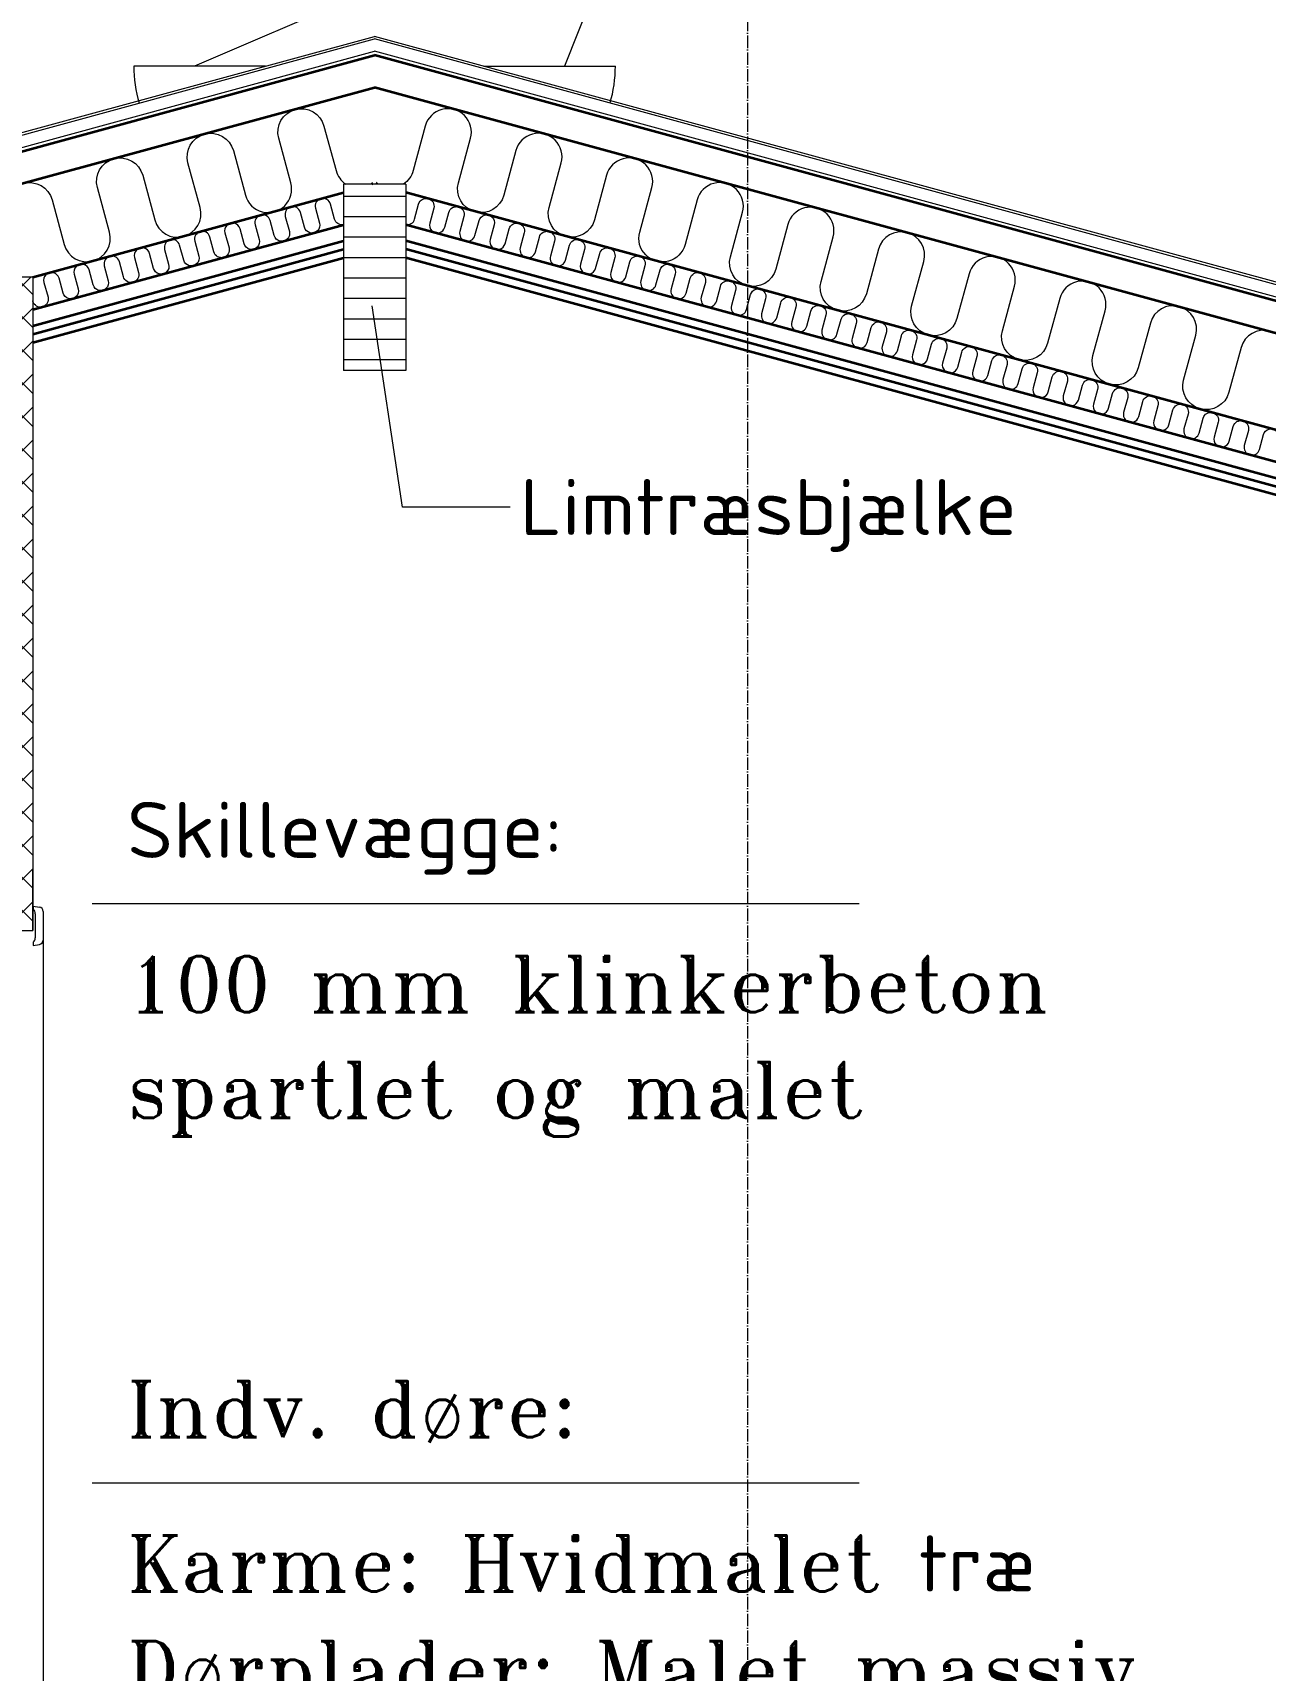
# Model space of a CAD drawing. Header units: millimetres. Extents: x -17350 to 3652, y -2474 to 12378.
# Drawn here: x -6779 to -4797, y 7711 to 10344 of the extents above; entities that cross this region are included whole.
import ezdxf

# ---------------------------------------------------------------- set-up
doc = ezdxf.new("R2010")
doc.units = ezdxf.units.MM
doc.linetypes.add('CENTERLINE', pattern=[27, 20, -3, 1, -3])
for name, color, linetype, lineweight in [('BETON', 3, 'Continuous', 18), ('DOOR', 4, 'Continuous', 9), ('GIPS', 4, 'Continuous', 35), ('HATCH', 8, 'Continuous', 9), ('KONTUR', 221, 'Continuous', 18), ('MODUL', 8, 'CENTERLINE', 9), ('SNIT', 2, 'Continuous', 35), ('TAG', 1, 'Continuous', 35), ('TEKST', 4, 'Continuous', 9)]:
    doc.layers.add(name, color=color, linetype=linetype, lineweight=lineweight)
doc.styles.add('ROMANT', font='romant.shx')

msp = doc.modelspace()

# ---------------------------------------------------------------- hatches: boundary and pattern name
at = {"layer": 'HATCH'}
h = msp.add_hatch(dxfattribs=at)
h.set_pattern_fill('ANSI37', color=256, scale=300, style=0)
h.set_pattern_definition([(45, (-17348.408, -1516.35), (-26.5165, 26.5165), []), (135, (-17348.408, -1516.35), (-26.5165, -26.5165), [])])
h.paths.add_polyline_path([(-6829.4, 9951.1), (-6879.4, 9951.1), (-6879.4, 8900.6), (-6829.4, 8900.6)])
h.paths.add_polyline_path([(-6779.4, 9951.1), (-6829.4, 9951.1), (-6829.4, 8900.6), (-6779.4, 8900.6), (-6779.4, 8996.8)])

# ---------------------------------------------------------------- linework, layer by layer
at = {"layer": 'BETON'}
for p, q in [((-6779.4, 9951.1), (-6879.4, 9951.1)), ((-6779.4, 9951.1), (-6779.4, 8900.6)), ((-6779.4, 8900.6), (-6779.4, 8996.8)), ((-6879.4, 8900.6), (-6779.4, 8900.6))]:
    msp.add_line(p, q, dxfattribs=at)
at = {"layer": 'DOOR'}
for p, q in [((-6778.5, 8939.6), (-6768.5, 8938.1)), ((-6778.5, 8939.6), (-6778.5, 8934.7)), ((-6762.5, 8931.2), (-6762.5, 8885)), ((-6775.4, 8927.4), (-6775.4, 8888.8)), ((-6778.5, 8881.6), (-6778.5, 8876.6)), ((-6778.5, 8876.6), (-6768.5, 8878.1))]:
    msp.add_line(p, q, dxfattribs=at)
for centre, radius, start, end in [((-6785.4, 8927.4), 10, 0, 46.3527), ((-6769.5, 8931.2), 7, 0, 81.5419), ((-6785.4, 8888.8), 10, 313.6473, 0), ((-6769.5, 8885), 7, 278.4581, 0)]:
    msp.add_arc(centre, radius, start, end, dxfattribs=at)
at = {"layer": 'GIPS'}
for p, q in [((-6779.4, 9873.1), (-6279.3, 10009.4)), ((-3294.4, 9222.7), (-6179.4, 10009.4)), ((-6779.4, 9859.6), (-6279.3, 9996)), ((-6779.4, 9846.1), (-6279.3, 9982.5)), ((-3294.4, 9209.2), (-6179.4, 9996)), ((-3294.4, 9195.7), (-6179.4, 9982.5))]:
    msp.add_line(p, q, dxfattribs=at)
at = {"layer": 'HATCH'}
for p, q in [((-6179.4, 10081), (-6279.4, 10081)), ((-6179.4, 10048.1), (-6279.4, 10048.1)), ((-6179.4, 10015.3), (-6279.4, 10015.3)), ((-6179.4, 9982.4), (-6279.4, 9982.4)), ((-6179.4, 9949.6), (-6279.4, 9949.6)), ((-6179.4, 9916.7), (-6279.4, 9916.7)), ((-6179.4, 9883.9), (-6279.4, 9883.9)), ((-6179.4, 9851), (-6279.4, 9851)), ((-6179.4, 9818.2), (-6279.4, 9818.2)), ((-6762.5, 8885), (-6762.5, 6775.3))]:
    msp.add_line(p, q, dxfattribs=at)
for points in [[(-6821.2, 10055.7, -1), (-6748.3, 10075.5), (-6728.8, 10003.7, 1), (-6655.9, 10023.5), (-6675.4, 10095.3, -1), (-6602.5, 10115.1), (-6583, 10043.3, 1), (-6510, 10063.1), (-6529.6, 10134.9, -1), (-6456.6, 10154.7), (-6437.1, 10082.9, 1), (-6364.2, 10102.7), (-6383.7, 10174.5, -1), (-6310.8, 10194.3), (-6291.3, 10122.5, 0.180358), (-6275.9, 10101, 0.180358)], [(-4762.5, 9818.1, 1), (-4835.5, 9837.9), (-4855, 9766, -1), (-4927.9, 9785.8), (-4908.4, 9857.7, 1), (-4981.3, 9877.5), (-5000.8, 9805.6, -1), (-5073.7, 9825.4), (-5054.2, 9897.3, 1), (-5127.1, 9917.1), (-5146.6, 9845.2, -1), (-5219.5, 9865), (-5200, 9936.9, 1), (-5272.9, 9956.7), (-5292.5, 9884.8, -1), (-5365.4, 9904.7), (-5345.9, 9976.5, 1), (-5418.8, 9996.3), (-5438.3, 9924.5, -1), (-5511.2, 9944.3), (-5491.7, 10016.1, 1), (-5564.6, 10035.9), (-5584.1, 9964.1, -1), (-5657, 9983.9), (-5637.5, 10055.7, 1), (-5710.4, 10075.5), (-5729.9, 10003.7, -1), (-5802.9, 10023.5), (-5783.3, 10095.3, 1), (-5856.3, 10115.1), (-5875.8, 10043.3, -1), (-5948.7, 10063.1), (-5929.2, 10134.9, 1), (-6002.1, 10154.7), (-6021.6, 10082.9, -1), (-6094.5, 10102.7), (-6075, 10174.5, 1), (-6147.9, 10194.3), (-6167.4, 10122.5, -0.180358), (-6182.8, 10101, -0.180358)], [(-6279.3, 10035.6, -0.390026), (-6293.7, 10044.7), (-6300.3, 10068.7, 1), (-6324.5, 10062.1), (-6318, 10038.1, -1), (-6342.3, 10031.5), (-6348.8, 10055.4, 1), (-6373.1, 10048.8), (-6366.5, 10024.8, -1), (-6390.8, 10018.2), (-6397.3, 10042.2, 1), (-6421.6, 10035.6), (-6415.1, 10011.6, -1), (-6439.3, 10005), (-6445.9, 10029, 1), (-6470.2, 10022.3), (-6463.6, 9998.4, -1), (-6487.9, 9991.8), (-6494.4, 10015.7, 1), (-6518.7, 10009.1), (-6512.2, 9985.1, -1), (-6536.4, 9978.5), (-6543, 10002.5, 1), (-6567.2, 9995.9), (-6560.7, 9971.9, -1), (-6585, 9965.3), (-6591.5, 9989.3, 1), (-6615.8, 9982.6), (-6609.2, 9958.7, -1), (-6633.5, 9952), (-6640, 9976, 1), (-6664.3, 9969.4), (-6657.8, 9945.4, -1), (-6682, 9938.8), (-6688.6, 9962.8, 1), (-6712.8, 9956.2), (-6706.3, 9932.2, -1), (-6730.6, 9925.6), (-6737.1, 9949.5, 1), (-6761.4, 9942.9), (-6754.8, 9919, -1), (-6779.1, 9912.3), (-6779.4, 9913.3, 1)], [(-6179.4, 10035.6, 0.390026), (-6165, 10044.7), (-6158.5, 10068.7, -1), (-6134.2, 10062.1), (-6140.7, 10038.1, 1), (-6116.5, 10031.5), (-6109.9, 10055.4, -1), (-6085.6, 10048.8), (-6092.2, 10024.8, 1), (-6067.9, 10018.2), (-6061.4, 10042.2, -1), (-6037.1, 10035.6), (-6043.6, 10011.6, 1), (-6019.4, 10005), (-6012.8, 10029, -1), (-5988.6, 10022.3), (-5995.1, 9998.4, 1), (-5970.8, 9991.8), (-5964.3, 10015.7, -1), (-5940, 10009.1), (-5946.6, 9985.1, 1), (-5922.3, 9978.5), (-5915.8, 10002.5, -1), (-5891.5, 9995.9), (-5898, 9971.9, 1), (-5873.8, 9965.3), (-5867.2, 9989.3, -1), (-5843, 9982.6), (-5849.5, 9958.7, 1), (-5825.2, 9952), (-5818.7, 9976, -1), (-5794.4, 9969.4), (-5801, 9945.4, 1), (-5776.7, 9938.8), (-5770.2, 9962.8, -1), (-5745.9, 9956.2), (-5752.4, 9932.2, 1), (-5728.2, 9925.6), (-5721.6, 9949.5, -1), (-5697.3, 9942.9), (-5703.9, 9919, 1), (-5679.6, 9912.3), (-5673.1, 9936.3, -1), (-5648.8, 9929.7), (-5655.3, 9905.7, 1), (-5631.1, 9899.1), (-5624.5, 9923.1, -1), (-5600.3, 9916.4), (-5606.8, 9892.5, 1), (-5582.5, 9885.9), (-5576, 9909.8, -1), (-5551.7, 9903.2), (-5558.3, 9879.2, 1), (-5534, 9872.6), (-5527.5, 9896.6, -1), (-5503.2, 9890), (-5509.7, 9866, 1), (-5485.5, 9859.4), (-5478.9, 9883.4, -1), (-5454.7, 9876.7), (-5461.2, 9852.8, 1), (-5436.9, 9846.2), (-5430.4, 9870.1, -1), (-5406.1, 9863.5), (-5412.7, 9839.5, 1), (-5388.4, 9832.9), (-5381.9, 9856.9, -1), (-5357.6, 9850.3), (-5364.1, 9826.3, 1), (-5339.9, 9819.7), (-5333.3, 9843.6, -1), (-5309, 9837), (-5315.6, 9813.1, 1), (-5291.3, 9806.4), (-5284.8, 9830.4, -1), (-5260.5, 9823.8), (-5267, 9799.8, 1), (-5242.8, 9793.2), (-5236.2, 9817.2, -1), (-5212, 9810.6), (-5218.5, 9786.6, 1), (-5194.2, 9780), (-5187.7, 9803.9, -1), (-5163.4, 9797.3), (-5170, 9773.3, 1), (-5145.7, 9766.7), (-5139.2, 9790.7, -1), (-5114.9, 9784.1), (-5121.4, 9760.1, 1), (-5097.2, 9753.5), (-5090.6, 9777.5, -1), (-5066.4, 9770.8), (-5072.9, 9746.9, 1), (-5048.6, 9740.3), (-5042.1, 9764.2, -1), (-5017.8, 9757.6), (-5024.4, 9733.6, 1), (-5000.1, 9727), (-4993.6, 9751, -1), (-4969.3, 9744.4), (-4975.8, 9720.4, 1), (-4951.6, 9713.8), (-4945, 9737.8, -1), (-4920.7, 9731.1), (-4927.3, 9707.2, 1), (-4903, 9700.5), (-4896.5, 9724.5, -1), (-4872.2, 9717.9), (-4878.7, 9693.9, 1), (-4854.5, 9687.3), (-4847.9, 9711.3, -1), (-4823.7, 9704.7), (-4830.2, 9680.7, 1), (-4805.9, 9674.1), (-4799.4, 9698, -1), (-4775.1, 9691.4)]]:
    msp.add_lwpolyline(points, format="xyb", dxfattribs=at)
at = {"layer": 'KONTUR'}
for p, q in [((-11392, 8930.6), (-6229.4, 10338.5)), ((-11391, 8926.7), (-6229.4, 10334.4)), ((-2226.7, 9246.9), (-6229.4, 10338.5)), ((-2227.8, 9243.1), (-6229.4, 10334.4)), ((-11386, 8908.4), (-6229.4, 10314.7)), ((-2232.8, 9224.8), (-6229.4, 10314.7)), ((-6404.8, 10290.7), (-6616.6, 10290.7)), ((-6053.9, 10290.7), (-5842.1, 10290.7)), ((-6179.3, 10101), (-6279.4, 10101)), ((-6279.4, 10101), (-6279.4, 9801)), ((-6179.4, 10101), (-6179.4, 9801)), ((-6179.4, 9801), (-6279.4, 9801))]:
    msp.add_line(p, q, dxfattribs=at)
for centre, start, end in [((-6404.8, 10290.7), 180, 196.3362), ((-6053.9, 10290.7), 343.6638, 0)]:
    msp.add_arc(centre, 211.9, start, end, dxfattribs=at)
at = {"layer": 'MODUL', "linetype": 'CENTERLINE'}
msp.add_line((-5629.4, 10879.7), (-5629.4, 2130.6), dxfattribs=at)
at = {"layer": 'SNIT'}
for points in [[(-6233.8, 10101, 0.015818), (-6231.8, 10102.4)], [(-6225, 10101, -0.015818), (-6226.9, 10102.4)]]:
    msp.add_lwpolyline(points, format="xyb", dxfattribs=at)
at = {"layer": 'TAG'}
for p, q in [((-11384.4, 8902.5), (-6229.4, 10308.4)), ((-2234.4, 9218.9), (-6229.4, 10308.4)), ((-9462.8, 9374.7), (-6229.4, 10256.5)), ((-2995.9, 9374.7), (-6229.4, 10256.5)), ((-6779.4, 9951.1), (-6279.3, 10087.4)), ((-3294.4, 9300.6), (-6179.4, 10087.4)), ((-6779.4, 9899.2), (-6279.3, 10035.6)), ((-3294.4, 9248.8), (-6179.4, 10035.6))]:
    msp.add_line(p, q, dxfattribs=at)
at = {"layer": 'TEKST'}
for p, q in [((-5802.4, 10597.9), (-6518.9, 10290.7)), ((-5802.4, 10597.9), (-5923.7, 10290.7)), ((-6184.6, 9581.4), (-6233.5, 9905.1)), ((-6011.4, 9581.4), (-6184.6, 9581.4)), ((-6684, 8943.7), (-5450, 8943.7)), ((-6684, 8012), (-5450, 8012))]:
    msp.add_line(p, q, dxfattribs=at)

# ---------------------------------------------------------------- texts
at = {"layer": 'TEKST', "style": 'ROMANT'}
for s, p in [('Limtræsbjælke', (-5995.7, 9536.5)), ('Skillevægge:', (-6627.7, 9017.3)), ('100 mm klinkerbeton', (-6627.7, 8769.3)), ('spartlet og malet', (-6627.7, 8599)), ('Indv. døre:', (-6627.7, 8085.6)), ('Karme: Hvidmalet træ', (-6627.7, 7837.7)), ('Dørplader: Malet massiv, ', (-6627.7, 7667.4))]:
    msp.add_text(s, height=90, dxfattribs=at).set_placement(p)

doc.saveas('drawing.dxf')
